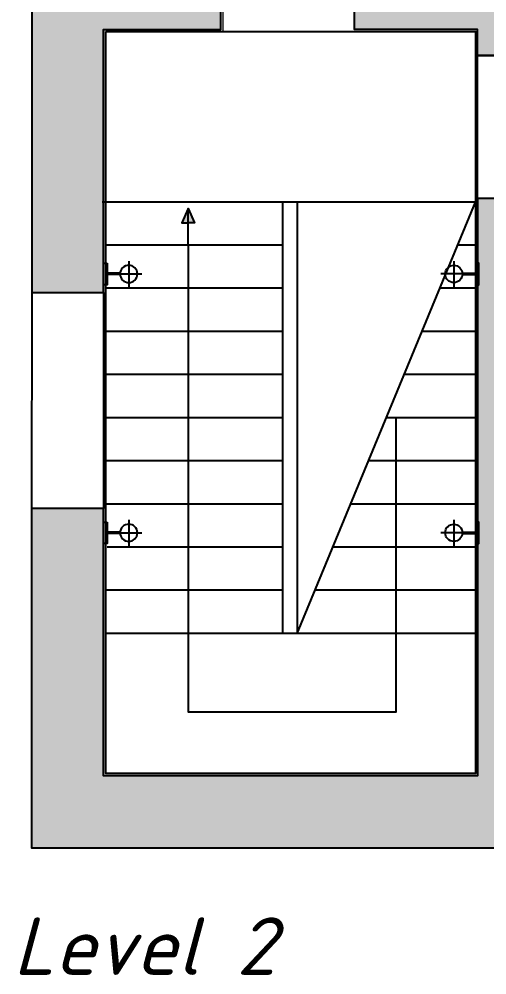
# Model space of a CAD drawing. Header units: millimetres. Extents: x 10553 to 38258, y 46576 to 64025.
# Drawn here: x 25875 to 29128, y 46576 to 53223 of the extents above; entities that cross this region are included whole.
import ezdxf

# ---------------------------------------------------------------- set-up
doc = ezdxf.new("R2010")
doc.units = ezdxf.units.MM
for name, color, linetype in [('ceiling', 232, 'Continuous'), ('floor', 172, 'Continuous'), ('light', 230, 'Continuous'), ('plaster', 81, 'Continuous'), ('wall', 5, 'Continuous')]:
    doc.layers.add(name, color=color, linetype=linetype)
doc.styles.add('ISO', font='isocpeui.ttf')

# ---------------------------------------------------------------- blocks, each defined once
blk = doc.blocks.new('wall sconce')
at = {"color": 0}
for p, q in [((-0.5, -11.52086962844987), (-0.5, -2.5)), ((0.5, -11.52086962844623), (0.5, -2.499999999996362)), ((0, -8.5), (0, -26.5)), ((-9, -17.5), (9, -17.5))]:
    blk.add_line(p, q, dxfattribs=at)
blk.add_lwpolyline([(-7.5, -2.5), (7.5, -2.499999999998181), (7.5, 1.818989403545856e-12), (-7.5, 0)], close=True, dxfattribs=at)
blk.add_circle((0, -17.5), 6, dxfattribs=at)
blk = doc.blocks.new('ooi')
at = {"linetype": 'ByBlock'}
h = blk.add_hatch(color=0, dxfattribs=at)
h.paths.add_polyline_path([(5.820766091346741e-11, 101.2942692009674), (-43.51682673936011, 101.2942692009965), (0, 1.455191522836685e-10)])
h.paths.add_polyline_path([(43.51682673930191, 101.2942692009965), (0, 101.2942692009674), (5.820766091346741e-11, 0)])
at = {"color": 0, "linetype": 'ByBlock'}
for points in [[(0, 255.8023710350972), (0, 0), (-43.51682673930191, 101.2942692009965), (0, 101.2942692009965)], [(0, 255.8023710350972), (0, 0), (43.51682673930191, 101.2942692009965), (0, 101.2942692009965)]]:
    blk.add_lwpolyline(points, dxfattribs=at)

msp = doc.modelspace()

# ---------------------------------------------------------------- hatches: boundary and pattern name
at = {"layer": 'wall', "true_color": 0x6e6e6e}
h = msp.add_hatch(color=8, dxfattribs=at)
h.paths.add_polyline_path([(27277.58513869904, 58760.49100309389), (25962.58513869904, 58760.49100309389), (25962.58513869904, 51320.49100309389), (26462.58513869904, 51320.49100309389), (26462.58513869904, 53150.49100309389), (27277.58513869904, 53150.49100309389), (27277.58513869904, 53560.49100309389), (26467.58513869904, 53560.49100309389), (26467.58513869898, 58260.49100309389), (27277.58513869898, 58260.49100309389)])
h.paths.add_polyline_path([(32122.58513869904, 58760.49100309389), (30077.58513869904, 58760.49100309389), (30077.58513869904, 58260.49100309389), (32122.58513869904, 58260.49100309389)])
h.paths.add_polyline_path([(35517.58513869904, 58760.49100309386), (33582.58513869904, 58760.49100309386), (33582.58513869904, 58260.49100309389), (35517.58513869904, 58260.49100309389)])
h.paths.add_polyline_path([(37317.58513869904, 58760.49100309389), (38257.58513869898, 58760.49100309389), (38257.58513869904, 52285.49100309386), (37737.58513869904, 52285.49100309386), (37737.58513869904, 53175.49100309389), (34667.58513869904, 53175.49100309389), (34667.5851386991, 53575.49100309392), (34917.58513869904, 53575.49100309392), (34917.58513869904, 53560.49100309389), (37717.58513869904, 53560.49100309389), (37717.58513869904, 58260.49100309389), (37317.58513869904, 58260.49100309389)])
h.paths.add_polyline_path([(28207.58513869904, 53560.49100309389), (30372.58513869904, 53560.49100309389), (30372.58513869904, 53575.49100309389), (33737.5851386991, 53575.49100309389), (33737.5851386991, 53175.49100309389), (29462.58513869904, 53175.49100309389), (29462.58513869904, 52970.49100309389), (29062.58513869904, 52970.49100309401), (29062.58513869904, 53150.49100309389), (28207.58513869909, 53150.49100309389)])
h.paths.add_polyline_path([(26462.58513869904, 49820.49100309389), (25961.57571743393, 49820.49100309392), (25961.57571743393, 47460.49100309389), (30397.58513869904, 47460.49100309389), (30397.58513869904, 47945.49100309389), (29462.58513869904, 47945.49100309389), (29462.58513869904, 51975.49100309389), (29062.58513869904, 51975.49100309389), (29062.58513869904, 47960.49100309389), (26462.58513869904, 47960.49100309389)])
h.paths.add_polyline_path([(37752.58513869904, 49405.49100309392), (38257.58513869904, 49405.49100309389), (38257.58513869898, 47460.49100309389), (32187.58513869904, 47460.49100309386), (32187.5851386991, 47945.49100309389), (32462.58513869904, 47945.49100309389), (32562.58513869904, 47945.49100309389), (32562.58513869904, 47985.49100309389), (37752.58513869904, 47985.49100309389)])
h.paths.add_polyline_path([(38257.58513869904, 51300.49100309389), (37737.58513869904, 51300.49100309389), (37737.58513869904, 51140.49100309389), (37752.5851386991, 51140.49100309386), (37752.58513869904, 50890.49100309389), (38257.58513869904, 50890.49100309389)])
h.paths.add_polyline_path([(36901.97945180209, 53269.64264550339), (36901.97945180209, 53466.19043951586), (36460.89404843887, 53466.19043951586), (36460.89404843887, 53269.64264550339)], flags=16)
h.paths.add_polyline_path([(36358.64376518596, 53269.64264550339), (36358.64376518596, 53466.19043951586), (35917.55836182274, 53466.19043951586), (35917.55836182274, 53269.64264550339)], flags=16)

# ---------------------------------------------------------------- linework, layer by layer
at = {"color": 0, "linetype": 'ByBlock'}
for p, q in [((29062.58513869904, 51950.49100309389), (26452.58513869904, 51950.49100309389)), ((27707.58513869904, 51950.49100309389), (27707.58513869904, 48950.49100309389)), ((27807.58513869904, 51950.49100309389), (27807.58513869904, 48950.49100309389)), ((27807.58513869904, 48950.49100309389), (29047.58513869904, 51950.49100309389)), ((27707.58513869904, 51650.49100309389), (26477.58513869904, 51650.49100309389)), ((29062.58513869904, 51650.49100309389), (28923.58513869898, 51650.49100309389)), ((27707.58513869904, 51350.49100309389), (26477.58513869904, 51350.49100309389)), ((29062.58513869904, 51350.49100309389), (28799.58513869898, 51350.49100309389)), ((27707.58513869904, 51050.49100309389), (26477.58513869904, 51050.49100309389)), ((29062.58513869904, 51050.49100309389), (28675.58513869898, 51050.49100309389)), ((27707.58513869904, 50750.49100309389), (26477.58513869904, 50750.49100309389)), ((29062.58513869904, 50750.49100309389), (28551.58513869898, 50750.49100309389)), ((27707.58513869904, 50450.49100309389), (26477.58513869904, 50450.49100309389)), ((29062.58513869904, 50450.49100309389), (28427.58513869898, 50450.49100309389)), ((27707.58513869904, 50150.49100309389), (26477.58513869904, 50150.49100309389)), ((29062.58513869904, 50150.49100309389), (28303.58513869898, 50150.49100309389)), ((27707.58513869904, 49850.49100309389), (26477.58513869904, 49850.49100309389)), ((29062.58513869904, 49850.49100309389), (28179.58513869898, 49850.49100309389)), ((27707.58513869904, 49550.49100309389), (26487.58513869915, 49550.49100309392)), ((29062.58513869904, 49550.49100309389), (28055.58513869898, 49550.49100309389)), ((27707.58513869904, 49250.49100309389), (26477.58513869904, 49250.49100309389)), ((29062.58513869904, 49250.49100309389), (27931.58513869898, 49250.49100309389)), ((29062.58513869904, 48950.49100309389), (26477.58513869904, 48950.49100309389))]:
    msp.add_line(p, q, dxfattribs=at)
msp.add_lwpolyline([(27050.26928921998, 51650.49100309389), (27050.26928921998, 48406.44443310035), (28497.08513869901, 48406.44443310036), (28497.08513869901, 50450.49100309389)])
at = {"layer": 'ceiling', "linetype": 'ByBlock'}
msp.add_lwpolyline([(26477.58513869904, 53135.49100309389), (29047.58513869904, 53135.49100309389), (29047.58513869904, 47975.49100309389), (26477.58513869904, 47975.49100309389)], close=True, dxfattribs=at)
at = {"layer": 'floor', "linetype": 'ByBlock'}
msp.add_lwpolyline([(34667.5851386991, 53575.49100309375), (34667.5851386991, 53175.49100309389), (34837.58513869898, 53175.49100309389), (34837.58513869945, 52550.49100309389), (34887.58513869898, 52550.49100309389), (34887.58513869898, 51745.49100309389), (34837.58513869945, 51745.49100309389), (34837.58513869898, 51635.49100309389), (34042.58513869904, 51635.49100309389), (34042.58513869904, 51577.99100309389), (33112.58513869904, 51577.99100309389), (33112.58513869904, 51635.49100309389), (32217.58513869904, 51635.49100309389), (32217.58513869904, 51585.49100309389), (31297.58513869904, 51585.49100309389), (31297.58513869904, 51635.49100309389), (29462.58513869904, 51635.49100309389), (29462.58513869904, 51975.49100309389), (29062.58513869904, 51975.49100309389), (29062.58513869933, 52970.49100309401), (29462.58513869904, 52970.49100309389), (29462.5851386991, 53175.49100309389)], dxfattribs=at)
at = {"layer": 'plaster', "linetype": 'Continuous', "lineweight": 0, "flags": 128}
for points in [[(26482.58513869904, 53575.49100309389), (27292.58513869904, 53575.49100309389), (27292.58513869904, 53135.49100309389)], [(29047.58513869904, 51975.49100309389), (29047.58513869904, 47975.49100309389), (26477.58513869904, 47975.49100309389), (26477.58513869904, 53135.49100309389), (27292.58513869904, 53135.49100309389)], [(28187.58513869904, 53135.49100309389), (29047.58513869904, 53135.49100309389), (29047.58513869904, 52970.49100309401)]]:
    msp.add_lwpolyline(points, dxfattribs=at)
at = {"layer": 'wall', "color": 4, "linetype": 'ByBlock'}
for p, q in [((25962.58513869904, 51320.49100309389), (25961.57571743393, 49820.49100309392)), ((26462.58513869904, 51320.49100309389), (26462.58513869904, 49820.49100309389))]:
    msp.add_line(p, q, dxfattribs=at)
at = {"layer": 'wall'}
for points in [[(27277.58513869904, 58760.49100309389), (25962.58513869904, 58760.49100309389), (25962.58513869904, 51320.49100309389), (26462.58513869904, 51320.49100309389), (26462.58513869904, 53150.49100309389), (27277.58513869904, 53150.49100309389), (27277.58513869904, 53560.49100309389), (26467.58513869904, 53560.49100309389), (26467.58513869898, 58260.49100309389), (27277.58513869898, 58260.49100309389), (27277.58513869904, 58760.49100309389)], [(28207.58513869904, 53560.49100309389), (30372.58513869904, 53560.49100309389), (30372.58513869904, 53575.49100309389), (33737.5851386991, 53575.49100309389), (33737.5851386991, 53175.49100309389), (29462.58513869904, 53175.49100309389), (29462.58513869904, 52970.49100309389), (29062.58513869904, 52970.49100309401), (29062.58513869904, 53150.49100309389), (28207.58513869909, 53150.49100309389), (28207.58513869904, 53560.49100309389)], [(26462.58513869904, 49820.49100309389), (25961.57571743393, 49820.49100309392), (25961.57571743393, 47460.49100309389), (30397.58513869904, 47460.49100309389), (30397.58513869904, 47945.49100309389), (29462.58513869904, 47945.49100309389), (29462.58513869904, 51975.49100309389), (29062.58513869904, 51975.49100309389), (29062.58513869904, 47960.49100309389), (26462.58513869904, 47960.49100309389), (26462.58513869904, 49820.49100309389)]]:
    msp.add_lwpolyline(points, dxfattribs=at)

# ---------------------------------------------------------------- block references
at = {"color": 0, "linetype": 'ByBlock', "rotation": 180}
msp.add_blockref('ooi', (27050.26928921998, 51906.29337412899), dxfattribs=at)
at = {"layer": 'light', "color": 61, "zscale": 10}
for p, xscale, yscale, rotation in [((26462.58513869904, 51450.49100309401), -10, 10.00000000005821, 90), ((29072.58513869904, 51450.49100309401), 10, 10, 270), ((26462.58513869904, 49650.49100309401), -10, 10.00000000005821, 90), ((29072.58513869904, 49650.49100309401), 10, 10, 270)]:
    msp.add_blockref('wall sconce', p, dxfattribs=dict(at, xscale=xscale, yscale=yscale, rotation=rotation))

# ---------------------------------------------------------------- texts
at = {"layer": 'floor', "insert": (25832.3735844667, 46976.15976163967), "char_height": 400, "width": 3526.363131644204, "attachment_point": 1, "style": 'ISO'}
msp.add_mtext('Level 2', dxfattribs=at)

doc.saveas('drawing.dxf')
